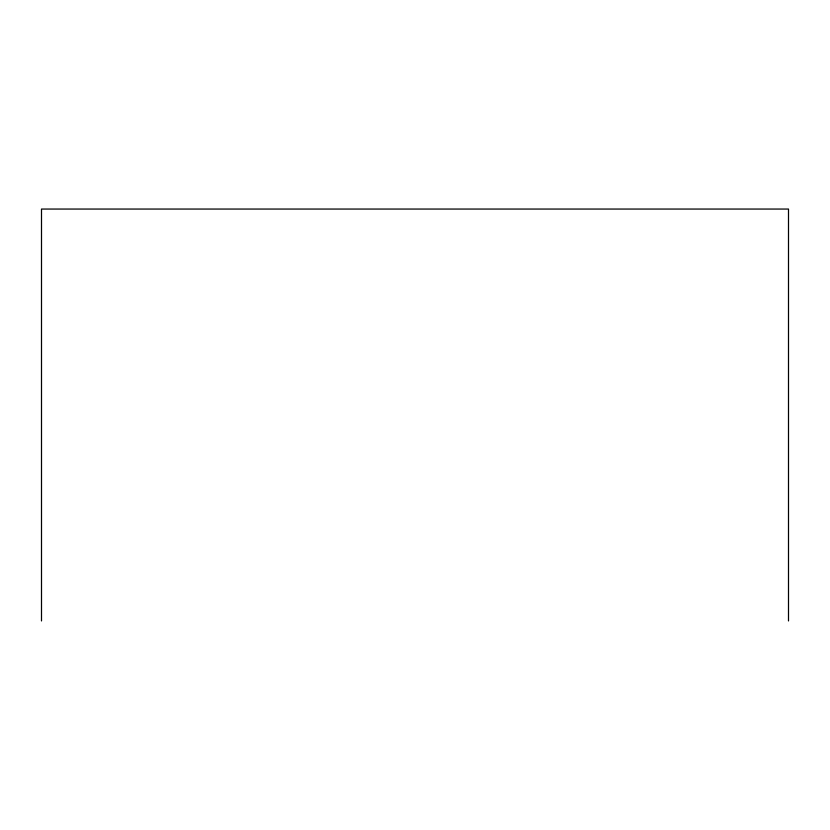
<?xml version="1.0" encoding="UTF-8"?>
<svg xmlns="http://www.w3.org/2000/svg" width="830" height="830" viewBox="0 0 830 830"><rect width="100%" height="100%" fill="white"/><g stroke="black" fill="none" stroke-linecap="round" stroke-linejoin="round"><path stroke-width="1.25" d="M788.5 620.944L788.5 209.056L41.5 209.056L41.5 620.944"/></g></svg>
